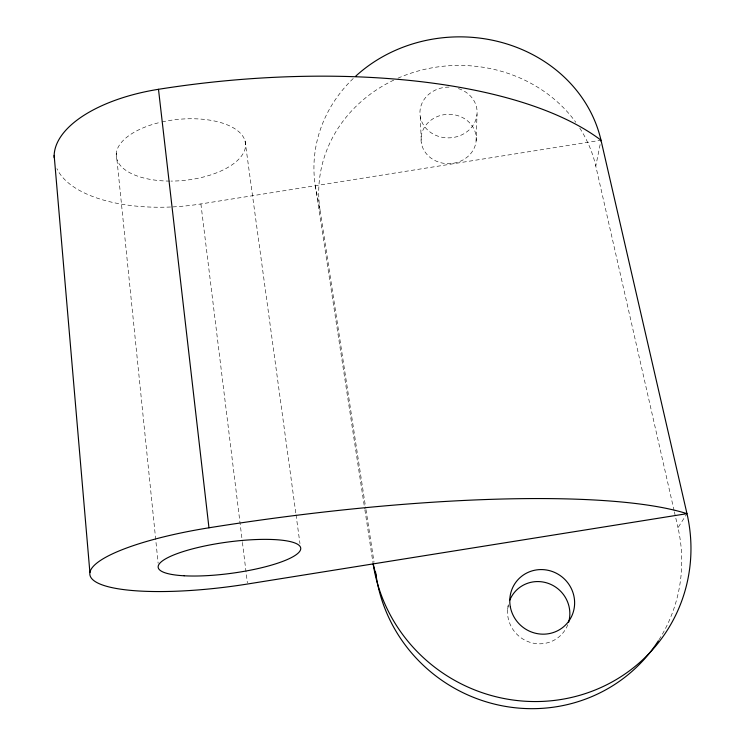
<?xml version="1.0" encoding="UTF-8"?>
<svg xmlns="http://www.w3.org/2000/svg" width="745" height="745" viewBox="0 0 745 745"><rect width="100%" height="100%" fill="white"/><g stroke="black" fill="none" stroke-linecap="round" stroke-linejoin="round"><path stroke-width="0.56" stroke-dasharray="3.73 2.79" d="M476.13 140.935A27.612 24.669 -2.2 0 0 436.961 116.714A27.612 24.669 -2.2 0 0 432.78 159.318A27.612 24.669 -2.2 0 0 476.13 140.935L477.005 114.469M674.123 510.707L595.786 166.079L600.777 141.336M507.606 609.261L508.509 604.875M659.008 639.778A154.811 150.313 30.6 0 0 677.987 527.711L686.983 513.659M172.821 206.896A126.007 59.6 -5.7 0 0 200.899 203.953L601.001 140.218M674.374 511.834L677.987 527.711M353.242 78.486A145.052 130.431 -1.4 0 0 315.284 185.728L320.033 210.016L365.776 508.341M365.953 509.487L374.046 562.27M315.284 185.728L364.715 508.723M364.892 509.878L373.161 563.9M245.068 140.954L295.886 513.687M296.044 514.832L299.965 543.599M200.899 203.953L242.283 541.27M242.423 542.425L247.377 582.86M116.294 153.302L158.136 563.285M420.292 116.816L421.372 143.17M320.033 210.016A139.976 126.678 -1.2 0 1 393.733 80.125M397.96 78.188A139.976 126.678 -1.2 0 1 575.82 122.32M579.759 128.093A139.976 126.678 -1.2 0 1 595.786 166.079M567.783 624.71A31.616 30.675 43.8 0 1 529.537 642.162A31.616 30.675 43.8 0 1 508.323 604.689M170.596 207.008A126.007 59.6 -5.7 0 1 56.918 168.659M458.389 88.59A28.599 25.377 -2.3 0 1 469.154 129.891A28.599 25.377 -2.3 0 1 422.117 122.469A28.599 25.377 -2.3 0 1 449.039 87.118M162 121.947A64.955 30.657 -5.7 0 1 245.44 142.695A64.955 30.657 -5.7 0 1 170.987 181.091M169.841 181.091A64.955 30.657 -5.7 0 1 116.36 157.13A64.955 30.657 -5.7 0 1 160.873 122.208"/><path stroke-width="1.12" d="M658.394 640.747A154.811 150.313 30.6 0 1 496.962 704.696A154.811 150.313 30.6 0 1 376.16 576.034L373.161 563.9A160.883 155.929 28.2 0 0 560.845 699.527A160.883 155.929 28.2 0 0 686.983 513.659L601.001 140.218A145.052 130.431 -1.4 0 0 500.081 42.018A145.052 130.431 -1.4 0 0 355.738 76.148M375.452 571.443L376.16 576.034M601.001 140.218A425.181 168.109 -6.9 0 0 158.489 89.298L208.963 527.795A139.594 30.629 -7.7 0 0 91.16 577.841A139.594 30.629 -7.7 0 0 247.526 584.015L686.983 513.659A464.126 83.84 -8.2 0 0 208.963 527.795M54.161 155.407L89.903 572.542M509.71 600.321A31.616 30.675 43.8 0 1 548.925 583.614A31.616 30.675 43.8 0 1 568.537 622.531M54.171 157.661A126.007 59.6 -5.7 0 1 158.489 89.298M510.372 607.091A32.864 31.867 41.4 0 0 563.509 626.862A32.864 31.867 41.4 0 0 552.716 571.648A32.864 31.867 41.4 0 0 510.372 607.091M184.136 575.783A71.92 15.738 -7.7 0 0 299.788 551.244A71.92 15.738 -7.7 0 0 204.447 546.048A71.92 15.738 -7.7 0 0 184.136 575.783"/></g></svg>
